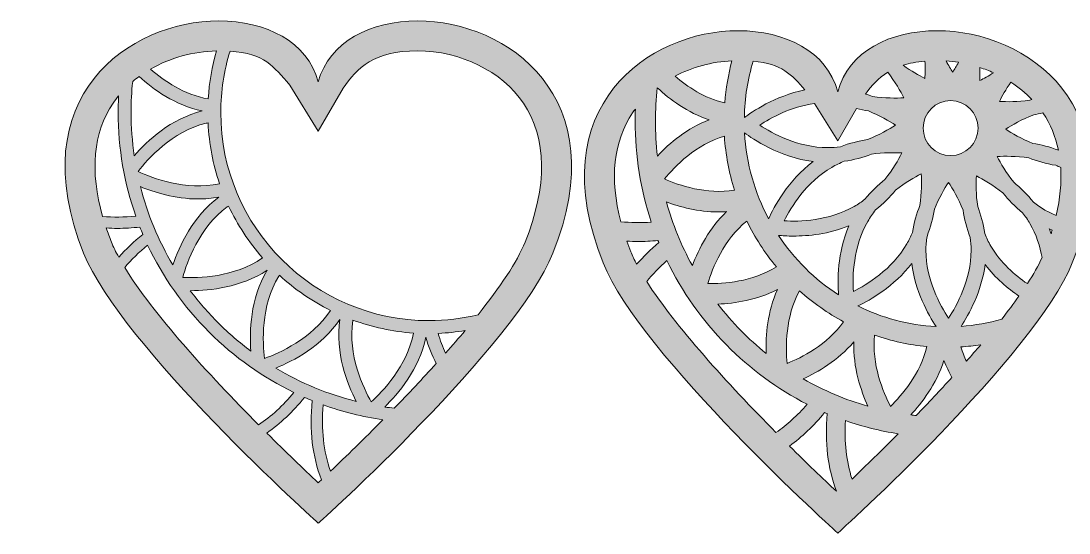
# Model space of a CAD drawing. Header units: millimetres. Extents: x 136 to 300, y -130 to -78.
# Drawn here: x 136.2 to 241.4, y -129.6 to -78.2 of the extents above; entities that cross this region are included whole.
import ezdxf

# ---------------------------------------------------------------- set-up
doc = ezdxf.new("R2010")
doc.units = ezdxf.units.MM
doc.header["$MEASUREMENT"] = 0
doc.layers.add('Layer 1', color=7, linetype='Continuous')

msp = doc.modelspace()

# ---------------------------------------------------------------- hatches: boundary and pattern name
at = {"layer": 'Layer 1'}
h = msp.add_hatch(color=1, dxfattribs=at)
h.dxf.hatch_style = 2
edge = h.paths.add_edge_path()
edge.add_spline(control_points=[(176.02, -78.23), (171.34, -78.23), (167.14, -80.29), (166.06, -84.35), (164.98, -80.29), (160.78, -78.23), (156.1, -78.23), (147.07, -78.23), (136.24, -85.88), (142.53, -101.53), (146.26, -110.82), (166.06, -128.62), (166.06, -128.62), (166.06, -128.62), (185.86, -110.82), (189.59, -101.53), (195.88, -85.88), (185.05, -78.23), (176.02, -78.23)], knot_values=[0, 0, 0, 0, 1, 1, 1, 2, 2, 2, 3, 3, 3, 4, 4, 4, 5, 5, 5, 6, 6, 6, 6], degree=3, periodic=1)
edge = h.paths.add_edge_path()
edge.add_spline(control_points=[(169.86, -116.39), (167.02, -115.68), (164.31, -114.56), (161.8, -113.05), (163.54, -112.35), (166.4, -110.86), (168.23, -108.17), (167.73, -111.52), (168.97, -114.65), (169.86, -116.39)], knot_values=[0, 0, 0, 0, 1, 1, 1, 2, 2, 2, 3, 3, 3, 3], degree=3, periodic=1)
edge = h.paths.add_edge_path()
edge.add_spline(control_points=[(178.1, -109.57), (179.01, -109.53), (179.9, -109.43), (180.78, -109.29), (180.16, -110.03), (179.5, -110.79), (178.83, -111.55), (178.53, -110.93), (178.27, -110.27), (178.1, -109.57)], knot_values=[0, 0, 0, 0, 1, 1, 1, 2, 2, 2, 3, 3, 3, 3], degree=3, periodic=1)
edge = h.paths.add_edge_path()
edge.add_spline(control_points=[(172.72, -116.96), (174.05, -115.66), (176.18, -113.17), (176.85, -109.94), (177.09, -110.9), (177.46, -111.78), (177.9, -112.59), (176.52, -114.11), (175.09, -115.62), (173.68, -117.08), (173.36, -117.04), (173.04, -117), (172.72, -116.96)], knot_values=[0, 0, 0, 0, 1, 1, 1, 2, 2, 2, 3, 3, 3, 4, 4, 4, 4], degree=3, periodic=1)
edge = h.paths.add_edge_path()
edge.add_spline(control_points=[(171.37, -116.44), (170.6, -115.09), (168.98, -111.74), (169.53, -108.28), (169.53, -108.27), (169.53, -108.25), (169.53, -108.24), (171.45, -108.94), (173.49, -109.39), (175.61, -109.54), (174.97, -112.86), (172.49, -115.43), (171.37, -116.44)], knot_values=[0, 0, 0, 0, 1, 1, 1, 2, 2, 2, 3, 3, 3, 4, 4, 4, 4], degree=3, periodic=1)
edge = h.paths.add_edge_path()
edge.add_spline(control_points=[(160.68, -112.08), (160.48, -110.55), (160.26, -106.83), (162.1, -103.84), (162.12, -103.8), (162.14, -103.77), (162.16, -103.74), (163.69, -105.14), (165.41, -106.33), (167.28, -107.26), (165.42, -110.13), (162.11, -111.57), (160.68, -112.08)], knot_values=[0, 0, 0, 0, 1, 1, 1, 2, 2, 2, 3, 3, 3, 4, 4, 4, 4], degree=3, periodic=1)
edge = h.paths.add_edge_path()
edge.add_spline(control_points=[(159.3, -111.36), (158.16, -110.5), (157.07, -109.56), (156.04, -108.53), (155.01, -107.51), (154.08, -106.42), (153.22, -105.29), (153.25, -105.29), (153.27, -105.29), (153.29, -105.29), (155.18, -105.29), (158.29, -104.97), (160.94, -103.24), (159.23, -106.09), (159.15, -109.4), (159.3, -111.36)], knot_values=[0, 0, 0, 0, 1, 1, 1, 2, 2, 2, 3, 3, 3, 4, 4, 4, 5, 5, 5, 5], degree=3, periodic=1)
edge = h.paths.add_edge_path()
edge.add_spline(control_points=[(152.47, -103.96), (152.88, -102.47), (154.09, -98.95), (156.93, -96.89), (156.98, -96.86), (157.02, -96.83), (157.07, -96.8), (157.96, -98.69), (159.1, -100.44), (160.46, -102), (157.64, -103.97), (153.99, -104.04), (152.47, -103.96)], knot_values=[0, 0, 0, 0, 1, 1, 1, 2, 2, 2, 3, 3, 3, 4, 4, 4, 4], degree=3, periodic=1)
edge = h.paths.add_edge_path()
edge.add_spline(control_points=[(145.32, -100.42), (145.12, -99.94), (144.96, -99.47), (144.8, -99), (145.16, -99.02), (145.53, -99.04), (145.91, -99.04), (146.64, -99.04), (147.4, -98.99), (148.17, -98.91), (148.27, -99.15), (148.37, -99.39), (148.47, -99.64), (147.56, -100.36), (146.76, -101.13), (146.05, -101.93), (145.76, -101.4), (145.51, -100.89), (145.32, -100.42)], knot_values=[0, 0, 0, 0, 1, 1, 1, 2, 2, 2, 3, 3, 3, 4, 4, 4, 5, 5, 5, 6, 6, 6, 6], degree=3, periodic=1)
edge = h.paths.add_edge_path()
edge.add_spline(control_points=[(148.22, -94.85), (149.57, -95.41), (151.68, -96.09), (154.02, -96.09), (154.7, -96.09), (155.39, -96.03), (156.09, -95.9), (153.45, -97.85), (152.11, -100.83), (151.49, -102.71), (150.02, -100.26), (148.92, -97.61), (148.22, -94.85)], knot_values=[0, 0, 0, 0, 1, 1, 1, 2, 2, 2, 3, 3, 3, 4, 4, 4, 4], degree=3, periodic=1)
edge = h.paths.add_edge_path()
edge.add_spline(control_points=[(147.99, -93.32), (148.94, -92.1), (151.41, -89.31), (154.82, -88.49), (154.88, -88.48), (154.95, -88.47), (155.01, -88.45), (155.11, -90.58), (155.5, -92.63), (156.16, -94.56), (152.79, -95.32), (149.38, -93.98), (147.99, -93.32)], knot_values=[0, 0, 0, 0, 1, 1, 1, 2, 2, 2, 3, 3, 3, 4, 4, 4, 4], degree=3, periodic=1)
edge = h.paths.add_edge_path()
edge.add_spline(control_points=[(147.45, -84.31), (147.66, -84.13), (147.88, -83.96), (148.1, -83.8), (149.5, -85.09), (151.7, -86.69), (154.43, -87.26), (151.26, -88.05), (148.9, -90.25), (147.6, -91.75), (147.4, -90.32), (147.29, -88.88), (147.29, -87.41), (147.29, -86.37), (147.34, -85.33), (147.45, -84.31)], knot_values=[0, 0, 0, 0, 1, 1, 1, 2, 2, 2, 3, 3, 3, 4, 4, 4, 5, 5, 5, 5], degree=3, periodic=1)
edge = h.paths.add_edge_path()
edge.add_spline(control_points=[(149.24, -83.06), (151.19, -81.94), (153.5, -81.28), (155.86, -81.24), (155.41, -82.78), (155.13, -84.39), (155.02, -86.05), (152.61, -85.64), (150.59, -84.25), (149.24, -83.06)], knot_values=[0, 0, 0, 0, 1, 1, 1, 2, 2, 2, 3, 3, 3, 3], degree=3, periodic=1)
edge = h.paths.add_edge_path()
edge.add_spline(control_points=[(145.48, -86.48), (145.66, -86.22), (145.84, -85.98), (146.04, -85.74), (146.01, -86.29), (145.99, -86.85), (145.99, -87.41), (145.99, -91.01), (146.6, -94.51), (147.76, -97.81), (146.6, -97.92), (145.49, -97.93), (144.43, -97.84), (143.14, -93.32), (143.49, -89.43), (145.48, -86.48)], knot_values=[0, 0, 0, 0, 1, 1, 1, 2, 2, 2, 3, 3, 3, 4, 4, 4, 5, 5, 5, 5], degree=3, periodic=1)
edge = h.paths.add_edge_path()
edge.add_spline(control_points=[(146.65, -102.97), (147.31, -102.18), (148.08, -101.43), (148.95, -100.71), (150.47, -103.92), (152.54, -106.87), (155.12, -109.45), (157.64, -111.97), (160.51, -114), (163.62, -115.5), (162.52, -116.82), (161.34, -117.9), (160.08, -118.75), (155.06, -113.69), (149.45, -107.56), (146.65, -102.97)], knot_values=[0, 0, 0, 0, 1, 1, 1, 2, 2, 2, 3, 3, 3, 4, 4, 4, 5, 5, 5, 5], degree=3, periodic=1)
edge = h.paths.add_edge_path()
edge.add_spline(control_points=[(160.9, -119.57), (162.25, -118.63), (163.51, -117.44), (164.68, -115.99), (164.94, -116.1), (165.2, -116.21), (165.46, -116.32), (165.15, -119.26), (165.47, -121.9), (166.38, -124.25), (166.28, -124.35), (166.16, -124.45), (166.06, -124.55), (164.58, -123.17), (162.79, -121.46), (160.9, -119.57)], knot_values=[0, 0, 0, 0, 1, 1, 1, 2, 2, 2, 3, 3, 3, 4, 4, 4, 5, 5, 5, 5], degree=3, periodic=1)
edge = h.paths.add_edge_path()
edge.add_spline(control_points=[(167.28, -123.4), (166.59, -121.41), (166.34, -119.19), (166.56, -116.74), (168.49, -117.44), (170.5, -117.93), (172.55, -118.23), (170.67, -120.14), (168.86, -121.91), (167.28, -123.4)], knot_values=[0, 0, 0, 0, 1, 1, 1, 2, 2, 2, 3, 3, 3, 3], degree=3, periodic=1)
edge = h.paths.add_edge_path()
edge.add_spline(control_points=[(186.8, -100.42), (186, -102.41), (184.27, -104.96), (182.08, -107.7), (180.5, -108.08), (178.86, -108.29), (177.16, -108.29), (165.65, -108.29), (156.28, -98.93), (156.28, -87.41), (156.28, -85.27), (156.61, -83.21), (157.21, -81.27), (160.7, -81.48), (161.55, -82.79), (163.2, -84.66), (163.2, -84.66), (166.06, -89.29), (166.06, -89.29), (166.06, -89.29), (168.56, -84.97), (168.56, -84.97), (169.98, -82.95), (171.58, -81.23), (176.02, -81.23), (180.32, -81.23), (184.48, -83.29), (186.64, -86.48), (189, -89.98), (189.06, -94.8), (186.8, -100.42)], knot_values=[0, 0, 0, 0, 1, 1, 1, 2, 2, 2, 3, 3, 3, 4, 4, 4, 5, 5, 5, 6, 6, 6, 7, 7, 7, 8, 8, 8, 9, 9, 9, 10, 10, 10, 10], degree=3, periodic=1)
h = msp.add_hatch(color=4, dxfattribs=at)
h.dxf.hatch_style = 2
edge = h.paths.add_edge_path()
edge.add_spline(control_points=[(228.12, -79.21), (223.43, -79.21), (219.24, -81.26), (218.16, -85.33), (217.08, -81.27), (212.88, -79.21), (208.19, -79.21), (199.17, -79.21), (188.34, -86.85), (194.63, -102.51), (198.36, -111.8), (218.16, -129.6), (218.16, -129.6), (218.16, -129.6), (237.95, -111.8), (241.68, -102.51), (247.97, -86.85), (237.15, -79.21), (228.12, -79.21)], knot_values=[0, 0, 0, 0, 1, 1, 1, 2, 2, 2, 3, 3, 3, 4, 4, 4, 5, 5, 5, 6, 6, 6, 6], degree=3, periodic=1)
edge = h.paths.add_edge_path()
edge.add_spline(control_points=[(240.06, -97.75), (239.68, -97.59), (239.3, -97.41), (238.93, -97.2), (238.93, -97.2), (238.93, -97.2), (238.93, -97.2), (238.52, -96.96), (238.14, -96.69), (237.78, -96.41), (237.16, -95.64), (236.48, -94.97), (235.8, -94.41), (235.03, -93.44), (234.49, -92.49), (234.16, -91.83), (234.92, -91.79), (236.05, -91.78), (237.32, -91.97), (238.14, -92.29), (239.05, -92.56), (240.03, -92.71), (240.19, -92.78), (240.36, -92.85), (240.52, -92.93), (240.61, -94.43), (240.46, -96.04), (240.06, -97.75)], knot_values=[0, 0, 0, 0, 1, 1, 1, 2, 2, 2, 3, 3, 3, 4, 4, 4, 5, 5, 5, 6, 6, 6, 7, 7, 7, 8, 8, 8, 9, 9, 9, 9], degree=3, periodic=1)
edge = h.paths.add_edge_path()
edge.add_spline(control_points=[(225.48, -117.75), (226.58, -116.57), (228.03, -114.67), (228.81, -112.3), (229.04, -112.9), (229.31, -113.46), (229.61, -113.99), (228.43, -115.28), (227.22, -116.56), (226.02, -117.81), (225.84, -117.79), (225.66, -117.77), (225.48, -117.75)], knot_values=[0, 0, 0, 0, 1, 1, 1, 2, 2, 2, 3, 3, 3, 4, 4, 4, 4], degree=3, periodic=1)
edge = h.paths.add_edge_path()
edge.add_spline(control_points=[(218.03, -125.41), (216.66, -124.13), (215.04, -122.58), (213.32, -120.87), (214.57, -119.97), (215.75, -118.85), (216.84, -117.51), (216.93, -117.54), (217.02, -117.58), (217.1, -117.62), (216.84, -120.49), (217.16, -123.09), (218.03, -125.41)], knot_values=[0, 0, 0, 0, 1, 1, 1, 2, 2, 2, 3, 3, 3, 4, 4, 4, 4], degree=3, periodic=1)
edge = h.paths.add_edge_path()
edge.add_spline(control_points=[(214.7, -114.13), (216.14, -113.47), (218.17, -112.29), (219.76, -110.43), (219.69, -112.99), (220.48, -115.34), (221.17, -116.87), (218.91, -116.23), (216.74, -115.31), (214.7, -114.13)], knot_values=[0, 0, 0, 0, 1, 1, 1, 2, 2, 2, 3, 3, 3, 3], degree=3, periodic=1)
edge = h.paths.add_edge_path()
edge.add_spline(control_points=[(210.98, -111.58), (210.09, -110.86), (209.23, -110.09), (208.43, -109.28), (207.62, -108.45), (206.84, -107.56), (206.12, -106.63), (207.85, -106.57), (210.04, -106.23), (212.1, -105.18), (211.12, -107.4), (210.92, -109.73), (210.98, -111.58)], knot_values=[0, 0, 0, 0, 1, 1, 1, 2, 2, 2, 3, 3, 3, 4, 4, 4, 4], degree=3, periodic=1)
edge = h.paths.add_edge_path()
edge.add_spline(control_points=[(197.99, -102.64), (197.77, -102.2), (197.57, -101.79), (197.41, -101.39), (197.27, -101.03), (197.13, -100.67), (197.01, -100.32), (197.38, -100.34), (197.75, -100.36), (198.13, -100.36), (198.76, -100.36), (199.44, -100.32), (200.13, -100.25), (200.16, -100.33), (200.19, -100.4), (200.22, -100.47), (199.39, -101.16), (198.65, -101.89), (197.99, -102.64)], knot_values=[0, 0, 0, 0, 1, 1, 1, 2, 2, 2, 3, 3, 3, 4, 4, 4, 5, 5, 5, 6, 6, 6, 6], degree=3, periodic=1)
edge = h.paths.add_edge_path()
edge.add_spline(control_points=[(200.07, -91.78), (199.94, -90.62), (199.87, -89.44), (199.87, -88.28), (199.87, -87.16), (199.94, -86.04), (200.06, -84.93), (201.32, -86.11), (203.09, -87.42), (205.25, -88.15), (203.06, -88.99), (201.31, -90.46), (200.07, -91.78)], knot_values=[0, 0, 0, 0, 1, 1, 1, 2, 2, 2, 3, 3, 3, 4, 4, 4, 4], degree=3, periodic=1)
edge = h.paths.add_edge_path()
edge.add_spline(control_points=[(214.87, -85.15), (211.84, -85.76), (209.5, -87.38), (208.79, -87.92), (208.82, -85.96), (209.13, -84.06), (209.67, -82.27), (212.56, -82.53), (213.53, -83.6), (214.87, -85.15)], knot_values=[0, 0, 0, 0, 1, 1, 1, 2, 2, 2, 3, 3, 3, 3], degree=3, periodic=1)
edge = h.paths.add_edge_path()
edge.add_spline(control_points=[(207.55, -82.23), (207.18, -83.61), (206.93, -85.02), (206.82, -86.45), (204.78, -86), (203.05, -84.81), (201.84, -83.76), (203.57, -82.87), (205.53, -82.32), (207.55, -82.23)], knot_values=[0, 0, 0, 0, 1, 1, 1, 2, 2, 2, 3, 3, 3, 3], degree=3, periodic=1)
edge = h.paths.add_edge_path()
edge.add_spline(control_points=[(206.79, -89.8), (206.91, -91.63), (207.25, -93.44), (207.8, -95.19), (205, -95.68), (202.21, -94.71), (200.78, -94.08), (201.81, -92.83), (203.95, -90.59), (206.79, -89.8)], knot_values=[0, 0, 0, 0, 1, 1, 1, 2, 2, 2, 3, 3, 3, 3], degree=3, periodic=1)
edge = h.paths.add_edge_path()
edge.add_spline(control_points=[(206.17, -97.39), (206.45, -97.39), (206.73, -97.38), (207.01, -97.35), (205.29, -99), (204.22, -101.06), (203.58, -102.77), (202.46, -100.76), (201.59, -98.61), (200.97, -96.38), (202.32, -96.89), (204.16, -97.39), (206.17, -97.39)], knot_values=[0, 0, 0, 0, 1, 1, 1, 2, 2, 2, 3, 3, 3, 4, 4, 4, 4], degree=3, periodic=1)
edge = h.paths.add_edge_path()
edge.add_spline(control_points=[(209.04, -98.3), (209.84, -99.94), (210.83, -101.48), (212, -102.88), (209.6, -104.42), (206.67, -104.6), (205.12, -104.58), (205.59, -103.03), (206.72, -100.14), (209.04, -98.3)], knot_values=[0, 0, 0, 0, 1, 1, 1, 2, 2, 2, 3, 3, 3, 3], degree=3, periodic=1)
edge = h.paths.add_edge_path()
edge.add_spline(control_points=[(211.22, -98.08), (209.84, -95.48), (208.99, -92.56), (208.81, -89.45), (209.62, -90.06), (212.3, -91.91), (215.7, -92.34), (213.16, -94.24), (211.75, -96.91), (211.22, -98.08)], knot_values=[0, 0, 0, 0, 1, 1, 1, 2, 2, 2, 3, 3, 3, 3], degree=3, periodic=1)
edge = h.paths.add_edge_path()
edge.add_spline(control_points=[(232.4, -82.9), (232.87, -83.05), (233.33, -83.23), (233.78, -83.43), (233.27, -83.76), (232.8, -84.01), (232.42, -84.2), (232.4, -83.84), (232.39, -83.4), (232.4, -82.9)], knot_values=[0, 0, 0, 0, 1, 1, 1, 2, 2, 2, 3, 3, 3, 3], degree=3, periodic=1)
edge = h.paths.add_edge_path()
edge.add_spline(control_points=[(229.48, -91.74), (227.95, -91.74), (226.72, -90.5), (226.72, -88.98), (226.72, -87.46), (227.95, -86.22), (229.48, -86.22), (231, -86.22), (232.23, -87.46), (232.23, -88.98), (232.23, -90.5), (231, -91.74), (229.48, -91.74)], knot_values=[0, 0, 0, 0, 1, 1, 1, 2, 2, 2, 3, 3, 3, 4, 4, 4, 4], degree=3, periodic=1)
edge = h.paths.add_edge_path()
edge.add_spline(control_points=[(231.53, -101.23), (231.53, -104.18), (230.1, -106.78), (229.27, -108.04), (228.44, -106.78), (227, -104.18), (227, -101.23), (227, -100.75), (227.04, -100.29), (227.11, -99.84), (227.47, -98.92), (227.71, -97.99), (227.85, -97.12), (228.31, -95.98), (228.86, -95.03), (229.27, -94.42), (229.69, -95.05), (230.26, -96.03), (230.72, -97.22), (230.86, -98.09), (231.08, -99.01), (231.44, -99.94), (231.5, -100.36), (231.53, -100.79), (231.53, -101.23)], knot_values=[0, 0, 0, 0, 1, 1, 1, 2, 2, 2, 3, 3, 3, 4, 4, 4, 5, 5, 5, 6, 6, 6, 7, 7, 7, 8, 8, 8, 8], degree=3, periodic=1)
edge = h.paths.add_edge_path()
edge.add_spline(control_points=[(229.68, -83.36), (229.49, -83.06), (229.26, -82.68), (229.02, -82.24), (229.44, -82.27), (229.86, -82.32), (230.27, -82.38), (230.06, -82.76), (229.86, -83.09), (229.68, -83.36)], knot_values=[0, 0, 0, 0, 1, 1, 1, 2, 2, 2, 3, 3, 3, 3], degree=3, periodic=1)
edge = h.paths.add_edge_path()
edge.add_spline(control_points=[(226.89, -83.99), (226.32, -83.71), (225.54, -83.27), (224.72, -82.67), (225.34, -82.47), (226.06, -82.33), (226.9, -82.26), (226.93, -82.94), (226.92, -83.53), (226.89, -83.99)], knot_values=[0, 0, 0, 0, 1, 1, 1, 2, 2, 2, 3, 3, 3, 3], degree=3, periodic=1)
edge = h.paths.add_edge_path()
edge.add_spline(control_points=[(226.39, -96.73), (226.07, -97.55), (225.81, -98.46), (225.65, -99.44), (225.49, -99.83), (225.3, -100.22), (225.09, -100.6), (223.61, -103.15), (221.07, -104.69), (219.72, -105.37), (219.63, -103.86), (219.69, -100.89), (221.17, -98.34), (221.4, -97.93), (221.67, -97.55), (221.95, -97.19), (222.73, -96.57), (223.39, -95.89), (223.95, -95.21), (224.92, -94.44), (225.87, -93.9), (226.53, -93.57), (226.58, -94.33), (226.58, -95.46), (226.39, -96.73)], knot_values=[0, 0, 0, 0, 1, 1, 1, 2, 2, 2, 3, 3, 3, 4, 4, 4, 5, 5, 5, 6, 6, 6, 7, 7, 7, 8, 8, 8, 8], degree=3, periodic=1)
edge = h.paths.add_edge_path()
edge.add_spline(control_points=[(222.89, -94.12), (222.2, -94.68), (221.51, -95.34), (220.88, -96.11), (220.55, -96.37), (220.2, -96.62), (219.82, -96.83), (217.26, -98.31), (214.29, -98.37), (212.79, -98.28), (213.46, -96.93), (215, -94.39), (217.55, -92.92), (217.96, -92.68), (218.38, -92.48), (218.81, -92.31), (219.79, -92.17), (220.71, -91.91), (221.53, -91.6), (222.75, -91.42), (223.85, -91.43), (224.58, -91.47), (224.25, -92.15), (223.69, -93.13), (222.89, -94.12)], knot_values=[0, 0, 0, 0, 1, 1, 1, 2, 2, 2, 3, 3, 3, 4, 4, 4, 5, 5, 5, 6, 6, 6, 7, 7, 7, 8, 8, 8, 8], degree=3, periodic=1)
edge = h.paths.add_edge_path()
edge.add_spline(control_points=[(213.71, -99.81), (215.2, -99.81), (217.25, -99.61), (219.28, -98.77), (218.1, -101.5), (218.13, -104.32), (218.24, -105.71), (215.84, -104.17), (213.79, -102.13), (212.21, -99.74), (212.58, -99.78), (213.1, -99.81), (213.71, -99.81)], knot_values=[0, 0, 0, 0, 1, 1, 1, 2, 2, 2, 3, 3, 3, 4, 4, 4, 4], degree=3, periodic=1)
edge = h.paths.add_edge_path()
edge.add_spline(control_points=[(214.32, -105.3), (215.67, -106.51), (217.16, -107.55), (218.75, -108.4), (217.12, -110.72), (214.51, -112.01), (213.08, -112.59), (212.93, -110.98), (212.89, -107.89), (214.32, -105.3)], knot_values=[0, 0, 0, 0, 1, 1, 1, 2, 2, 2, 3, 3, 3, 3], degree=3, periodic=1)
edge = h.paths.add_edge_path()
edge.add_spline(control_points=[(220.17, -106.82), (221.42, -106.22), (223.82, -104.86), (225.58, -102.55), (225.92, -105.35), (227.22, -107.68), (228.03, -108.89), (225.22, -108.75), (222.57, -108.01), (220.17, -106.82)], knot_values=[0, 0, 0, 0, 1, 1, 1, 2, 2, 2, 3, 3, 3, 3], degree=3, periodic=1)
edge = h.paths.add_edge_path()
edge.add_spline(control_points=[(221.85, -109.75), (223.54, -110.35), (225.3, -110.73), (227.1, -110.89), (226.44, -113.63), (224.55, -115.81), (223.45, -116.89), (222.72, -115.47), (221.53, -112.67), (221.85, -109.75)], knot_values=[0, 0, 0, 0, 1, 1, 1, 2, 2, 2, 3, 3, 3, 3], degree=3, periodic=1)
edge = h.paths.add_edge_path()
edge.add_spline(control_points=[(230.5, -110.93), (231.17, -110.89), (231.84, -110.81), (232.5, -110.71), (232.03, -111.26), (231.55, -111.81), (231.06, -112.37), (230.84, -111.91), (230.65, -111.44), (230.5, -110.93)], knot_values=[0, 0, 0, 0, 1, 1, 1, 2, 2, 2, 3, 3, 3, 3], degree=3, periodic=1)
edge = h.paths.add_edge_path()
edge.add_spline(control_points=[(230.52, -108.87), (231.32, -107.66), (232.58, -105.39), (232.94, -102.66), (233.96, -104.04), (235.21, -105.07), (236.33, -105.83), (235.8, -106.57), (235.22, -107.35), (234.6, -108.14), (233.29, -108.52), (231.93, -108.77), (230.52, -108.87)], knot_values=[0, 0, 0, 0, 1, 1, 1, 2, 2, 2, 3, 3, 3, 4, 4, 4, 4], degree=3, periodic=1)
edge = h.paths.add_edge_path()
edge.add_spline(control_points=[(233.51, -100.81), (233.27, -100.4), (233.07, -99.98), (232.9, -99.55), (232.76, -98.57), (232.5, -97.66), (232.19, -96.83), (232.01, -95.61), (232.02, -94.52), (232.06, -93.78), (232.74, -94.12), (233.73, -94.68), (234.72, -95.48), (235.28, -96.16), (235.93, -96.85), (236.7, -97.48), (236.96, -97.81), (237.21, -98.17), (237.43, -98.55), (238.07, -99.66), (238.44, -100.85), (238.65, -101.97), (238.28, -102.77), (237.78, -103.65), (237.17, -104.58), (235.92, -103.74), (234.48, -102.5), (233.51, -100.81)], knot_values=[0, 0, 0, 0, 1, 1, 1, 2, 2, 2, 3, 3, 3, 4, 4, 4, 5, 5, 5, 6, 6, 6, 7, 7, 7, 8, 8, 8, 9, 9, 9, 9], degree=3, periodic=1)
edge = h.paths.add_edge_path()
edge.add_spline(control_points=[(239.36, -99.08), (239.46, -99.13), (239.57, -99.16), (239.67, -99.21), (239.63, -99.33), (239.59, -99.46), (239.55, -99.58), (239.49, -99.41), (239.43, -99.25), (239.36, -99.08)], knot_values=[0, 0, 0, 0, 1, 1, 1, 2, 2, 2, 3, 3, 3, 3], degree=3, periodic=1)
edge = h.paths.add_edge_path()
edge.add_spline(control_points=[(237.71, -90.51), (236.57, -90.05), (235.62, -89.5), (235.01, -89.09), (235.64, -88.68), (236.62, -88.1), (237.81, -87.64), (238.11, -87.59), (238.42, -87.53), (238.74, -87.46), (239.49, -88.58), (240.01, -89.83), (240.29, -91.2), (239.42, -90.87), (238.54, -90.65), (237.71, -90.51)], knot_values=[0, 0, 0, 0, 1, 1, 1, 2, 2, 2, 3, 3, 3, 4, 4, 4, 5, 5, 5, 5], degree=3, periodic=1)
edge = h.paths.add_edge_path()
edge.add_spline(control_points=[(237.63, -86.1), (237.56, -86.13), (237.49, -86.15), (237.42, -86.17), (236.2, -86.35), (235.11, -86.35), (234.37, -86.3), (234.63, -85.79), (235.01, -85.1), (235.52, -84.37), (236.3, -84.87), (237.01, -85.46), (237.63, -86.1)], knot_values=[0, 0, 0, 0, 1, 1, 1, 2, 2, 2, 3, 3, 3, 4, 4, 4, 4], degree=3, periodic=1)
edge = h.paths.add_edge_path()
edge.add_spline(control_points=[(223.17, -83.38), (223.93, -84.34), (224.46, -85.28), (224.79, -85.94), (224.03, -85.98), (222.9, -85.99), (221.63, -85.8), (221.41, -85.71), (221.18, -85.63), (220.94, -85.56), (221.55, -84.72), (222.23, -83.96), (223.17, -83.38)], knot_values=[0, 0, 0, 0, 1, 1, 1, 2, 2, 2, 3, 3, 3, 4, 4, 4, 4], degree=3, periodic=1)
edge = h.paths.add_edge_path()
edge.add_spline(control_points=[(220.05, -87), (220.45, -87.11), (220.85, -87.19), (221.23, -87.26), (222.38, -87.72), (223.33, -88.27), (223.95, -88.68), (223.31, -89.1), (222.33, -89.67), (221.14, -90.13), (220.27, -90.27), (219.35, -90.49), (218.42, -90.85), (218, -90.91), (217.58, -90.94), (217.14, -90.94), (214.19, -90.94), (211.59, -89.51), (210.33, -88.68), (211.4, -87.97), (213.44, -86.83), (215.83, -86.51), (215.83, -86.51), (218.16, -90.26), (218.16, -90.26), (218.16, -90.26), (220.05, -87), (220.05, -87)], knot_values=[0, 0, 0, 0, 1, 1, 1, 2, 2, 2, 3, 3, 3, 4, 4, 4, 5, 5, 5, 6, 6, 6, 7, 7, 7, 8, 8, 8, 9, 9, 9, 9], degree=3, periodic=1)
edge = h.paths.add_edge_path()
edge.add_spline(control_points=[(197.58, -87.45), (197.67, -87.32), (197.77, -87.19), (197.86, -87.07), (197.85, -87.47), (197.84, -87.87), (197.84, -88.28), (197.84, -91.75), (198.38, -95.16), (199.46, -98.41), (198.39, -98.49), (197.37, -98.47), (196.4, -98.37), (195.26, -94.04), (195.65, -90.31), (197.58, -87.45)], knot_values=[0, 0, 0, 0, 1, 1, 1, 2, 2, 2, 3, 3, 3, 4, 4, 4, 5, 5, 5, 5], degree=3, periodic=1)
edge = h.paths.add_edge_path()
edge.add_spline(control_points=[(199, -104.37), (199.59, -103.64), (200.26, -102.94), (201.02, -102.27), (202.53, -105.39), (204.53, -108.23), (206.99, -110.73), (209.38, -113.15), (212.1, -115.15), (215.08, -116.68), (214.11, -117.81), (213.06, -118.76), (211.96, -119.51), (207.15, -114.65), (201.85, -108.84), (199, -104.37)], knot_values=[0, 0, 0, 0, 1, 1, 1, 2, 2, 2, 3, 3, 3, 4, 4, 4, 5, 5, 5, 5], degree=3, periodic=1)
edge = h.paths.add_edge_path()
edge.add_spline(control_points=[(219.59, -124.18), (219.01, -122.41), (218.79, -120.45), (218.93, -118.32), (220.65, -118.92), (222.42, -119.36), (224.22, -119.64), (222.58, -121.3), (220.99, -122.84), (219.59, -124.18)], knot_values=[0, 0, 0, 0, 1, 1, 1, 2, 2, 2, 3, 3, 3, 3], degree=3, periodic=1)

# ---------------------------------------------------------------- linework, layer by layer
at = {"layer": 'Layer 1', "lineweight": 0}
for points, knots in [([(176.02, -78.23), (171.34, -78.23), (167.14, -80.29), (166.06, -84.35), (164.98, -80.29), (160.78, -78.23), (156.1, -78.23), (147.07, -78.23), (136.24, -85.88), (142.53, -101.53), (146.26, -110.82), (166.06, -128.62), (166.06, -128.62), (166.06, -128.62), (185.86, -110.82), (189.59, -101.53), (195.88, -85.88), (185.05, -78.23), (176.02, -78.23)], [0, 0, 0, 0, 1, 1, 1, 2, 2, 2, 3, 3, 3, 4, 4, 4, 5, 5, 5, 6, 6, 6, 6]), ([(228.12, -79.21), (223.43, -79.21), (219.24, -81.26), (218.16, -85.33), (217.08, -81.27), (212.88, -79.21), (208.19, -79.21), (199.17, -79.21), (188.34, -86.85), (194.63, -102.51), (198.36, -111.8), (218.16, -129.6), (218.16, -129.6), (218.16, -129.6), (237.95, -111.8), (241.68, -102.51), (247.97, -86.85), (237.15, -79.21), (228.12, -79.21)], [0, 0, 0, 0, 1, 1, 1, 2, 2, 2, 3, 3, 3, 4, 4, 4, 5, 5, 5, 6, 6, 6, 6]), ([(149.24, -83.06), (151.19, -81.94), (153.5, -81.28), (155.86, -81.24), (155.41, -82.78), (155.13, -84.39), (155.02, -86.05), (152.61, -85.64), (150.59, -84.25), (149.24, -83.06)], [0, 0, 0, 0, 1, 1, 1, 2, 2, 2, 3, 3, 3, 3]), ([(186.8, -100.42), (186, -102.41), (184.27, -104.96), (182.08, -107.7), (180.5, -108.08), (178.86, -108.29), (177.16, -108.29), (165.65, -108.29), (156.28, -98.93), (156.28, -87.41), (156.28, -85.27), (156.61, -83.21), (157.21, -81.27), (160.7, -81.48), (161.55, -82.79), (163.2, -84.66), (163.2, -84.66), (166.06, -89.29), (166.06, -89.29), (166.06, -89.29), (168.56, -84.97), (168.56, -84.97), (169.98, -82.95), (171.58, -81.23), (176.02, -81.23), (180.32, -81.23), (184.48, -83.29), (186.64, -86.48), (189, -89.98), (189.06, -94.8), (186.8, -100.42)], [0, 0, 0, 0, 1, 1, 1, 2, 2, 2, 3, 3, 3, 4, 4, 4, 5, 5, 5, 6, 6, 6, 7, 7, 7, 8, 8, 8, 9, 9, 9, 10, 10, 10, 10]), ([(207.55, -82.23), (207.18, -83.61), (206.93, -85.02), (206.82, -86.45), (204.78, -86), (203.05, -84.81), (201.84, -83.76), (203.57, -82.87), (205.53, -82.32), (207.55, -82.23)], [0, 0, 0, 0, 1, 1, 1, 2, 2, 2, 3, 3, 3, 3]), ([(214.87, -85.15), (211.84, -85.76), (209.5, -87.38), (208.79, -87.92), (208.82, -85.96), (209.13, -84.06), (209.67, -82.27), (212.56, -82.53), (213.53, -83.6), (214.87, -85.15)], [0, 0, 0, 0, 1, 1, 1, 2, 2, 2, 3, 3, 3, 3]), ([(226.89, -83.99), (226.32, -83.71), (225.54, -83.27), (224.72, -82.67), (225.34, -82.47), (226.06, -82.33), (226.9, -82.26), (226.93, -82.94), (226.92, -83.53), (226.89, -83.99)], [0, 0, 0, 0, 1, 1, 1, 2, 2, 2, 3, 3, 3, 3]), ([(229.68, -83.36), (229.49, -83.06), (229.26, -82.68), (229.02, -82.24), (229.44, -82.27), (229.86, -82.32), (230.27, -82.38), (230.06, -82.76), (229.86, -83.09), (229.68, -83.36)], [0, 0, 0, 0, 1, 1, 1, 2, 2, 2, 3, 3, 3, 3]), ([(232.4, -82.9), (232.87, -83.05), (233.33, -83.23), (233.78, -83.43), (233.27, -83.76), (232.8, -84.01), (232.42, -84.2), (232.4, -83.84), (232.39, -83.4), (232.4, -82.9)], [0, 0, 0, 0, 1, 1, 1, 2, 2, 2, 3, 3, 3, 3]), ([(147.45, -84.31), (147.66, -84.13), (147.88, -83.96), (148.1, -83.8), (149.5, -85.09), (151.7, -86.69), (154.43, -87.26), (151.26, -88.05), (148.9, -90.25), (147.6, -91.75), (147.4, -90.32), (147.29, -88.88), (147.29, -87.41), (147.29, -86.37), (147.34, -85.33), (147.45, -84.31)], [0, 0, 0, 0, 1, 1, 1, 2, 2, 2, 3, 3, 3, 4, 4, 4, 5, 5, 5, 5]), ([(223.17, -83.38), (223.93, -84.34), (224.46, -85.28), (224.79, -85.94), (224.03, -85.98), (222.9, -85.99), (221.63, -85.8), (221.41, -85.71), (221.18, -85.63), (220.94, -85.56), (221.55, -84.72), (222.23, -83.96), (223.17, -83.38)], [0, 0, 0, 0, 1, 1, 1, 2, 2, 2, 3, 3, 3, 4, 4, 4, 4]), ([(200.07, -91.78), (199.94, -90.62), (199.87, -89.44), (199.87, -88.28), (199.87, -87.16), (199.94, -86.04), (200.06, -84.93), (201.32, -86.11), (203.09, -87.42), (205.25, -88.15), (203.06, -88.99), (201.31, -90.46), (200.07, -91.78)], [0, 0, 0, 0, 1, 1, 1, 2, 2, 2, 3, 3, 3, 4, 4, 4, 4]), ([(237.63, -86.1), (237.56, -86.13), (237.49, -86.15), (237.42, -86.17), (236.2, -86.35), (235.11, -86.35), (234.37, -86.3), (234.63, -85.79), (235.01, -85.1), (235.52, -84.37), (236.3, -84.87), (237.01, -85.46), (237.63, -86.1)], [0, 0, 0, 0, 1, 1, 1, 2, 2, 2, 3, 3, 3, 4, 4, 4, 4]), ([(145.48, -86.48), (145.66, -86.22), (145.84, -85.98), (146.04, -85.74), (146.01, -86.29), (145.99, -86.85), (145.99, -87.41), (145.99, -91.01), (146.6, -94.51), (147.76, -97.81), (146.6, -97.92), (145.49, -97.93), (144.43, -97.84), (143.14, -93.32), (143.49, -89.43), (145.48, -86.48)], [0, 0, 0, 0, 1, 1, 1, 2, 2, 2, 3, 3, 3, 4, 4, 4, 5, 5, 5, 5]), ([(197.58, -87.45), (197.67, -87.32), (197.77, -87.19), (197.86, -87.07), (197.85, -87.47), (197.84, -87.87), (197.84, -88.28), (197.84, -91.75), (198.38, -95.16), (199.46, -98.41), (198.39, -98.49), (197.37, -98.47), (196.4, -98.37), (195.26, -94.04), (195.65, -90.31), (197.58, -87.45)], [0, 0, 0, 0, 1, 1, 1, 2, 2, 2, 3, 3, 3, 4, 4, 4, 5, 5, 5, 5]), ([(220.05, -87), (220.45, -87.11), (220.85, -87.19), (221.23, -87.26), (222.38, -87.72), (223.33, -88.27), (223.95, -88.68), (223.31, -89.1), (222.33, -89.67), (221.14, -90.13), (220.27, -90.27), (219.35, -90.49), (218.42, -90.85), (218, -90.91), (217.58, -90.94), (217.14, -90.94), (214.19, -90.94), (211.59, -89.51), (210.33, -88.68), (211.4, -87.97), (213.44, -86.83), (215.83, -86.51), (215.83, -86.51), (218.16, -90.26), (218.16, -90.26), (218.16, -90.26), (220.05, -87), (220.05, -87)], [0, 0, 0, 0, 1, 1, 1, 2, 2, 2, 3, 3, 3, 4, 4, 4, 5, 5, 5, 6, 6, 6, 7, 7, 7, 8, 8, 8, 9, 9, 9, 9]), ([(229.48, -91.74), (227.95, -91.74), (226.72, -90.5), (226.72, -88.98), (226.72, -87.46), (227.95, -86.22), (229.48, -86.22), (231, -86.22), (232.23, -87.46), (232.23, -88.98), (232.23, -90.5), (231, -91.74), (229.48, -91.74)], [0, 0, 0, 0, 1, 1, 1, 2, 2, 2, 3, 3, 3, 4, 4, 4, 4]), ([(237.71, -90.51), (236.57, -90.05), (235.62, -89.5), (235.01, -89.09), (235.64, -88.68), (236.62, -88.1), (237.81, -87.64), (238.11, -87.59), (238.42, -87.53), (238.74, -87.46), (239.49, -88.58), (240.01, -89.83), (240.29, -91.2), (239.42, -90.87), (238.54, -90.65), (237.71, -90.51)], [0, 0, 0, 0, 1, 1, 1, 2, 2, 2, 3, 3, 3, 4, 4, 4, 5, 5, 5, 5]), ([(147.99, -93.32), (148.94, -92.1), (151.41, -89.31), (154.82, -88.49), (154.88, -88.48), (154.95, -88.47), (155.01, -88.45), (155.11, -90.58), (155.5, -92.63), (156.16, -94.56), (152.79, -95.32), (149.38, -93.98), (147.99, -93.32)], [0, 0, 0, 0, 1, 1, 1, 2, 2, 2, 3, 3, 3, 4, 4, 4, 4]), ([(206.79, -89.8), (206.91, -91.63), (207.25, -93.44), (207.8, -95.19), (205, -95.68), (202.21, -94.71), (200.78, -94.08), (201.81, -92.83), (203.95, -90.59), (206.79, -89.8)], [0, 0, 0, 0, 1, 1, 1, 2, 2, 2, 3, 3, 3, 3]), ([(211.22, -98.08), (209.84, -95.48), (208.99, -92.56), (208.81, -89.45), (209.62, -90.06), (212.3, -91.91), (215.7, -92.34), (213.16, -94.24), (211.75, -96.91), (211.22, -98.08)], [0, 0, 0, 0, 1, 1, 1, 2, 2, 2, 3, 3, 3, 3]), ([(222.89, -94.12), (222.2, -94.68), (221.51, -95.34), (220.88, -96.11), (220.55, -96.37), (220.2, -96.62), (219.82, -96.83), (217.26, -98.31), (214.29, -98.37), (212.79, -98.28), (213.46, -96.93), (215, -94.39), (217.55, -92.92), (217.96, -92.68), (218.38, -92.48), (218.81, -92.31), (219.79, -92.17), (220.71, -91.91), (221.53, -91.6), (222.75, -91.42), (223.85, -91.43), (224.58, -91.47), (224.25, -92.15), (223.69, -93.13), (222.89, -94.12)], [0, 0, 0, 0, 1, 1, 1, 2, 2, 2, 3, 3, 3, 4, 4, 4, 5, 5, 5, 6, 6, 6, 7, 7, 7, 8, 8, 8, 8]), ([(240.06, -97.75), (239.68, -97.59), (239.3, -97.41), (238.93, -97.2), (238.93, -97.2), (238.93, -97.2), (238.93, -97.2), (238.52, -96.96), (238.14, -96.69), (237.78, -96.41), (237.16, -95.64), (236.48, -94.97), (235.8, -94.41), (235.03, -93.44), (234.49, -92.49), (234.16, -91.83), (234.92, -91.79), (236.05, -91.78), (237.32, -91.97), (238.14, -92.29), (239.05, -92.56), (240.03, -92.71), (240.19, -92.78), (240.36, -92.85), (240.52, -92.93), (240.61, -94.43), (240.46, -96.04), (240.06, -97.75)], [0, 0, 0, 0, 1, 1, 1, 2, 2, 2, 3, 3, 3, 4, 4, 4, 5, 5, 5, 6, 6, 6, 7, 7, 7, 8, 8, 8, 9, 9, 9, 9]), ([(226.39, -96.73), (226.07, -97.55), (225.81, -98.46), (225.65, -99.44), (225.49, -99.83), (225.3, -100.22), (225.09, -100.6), (223.61, -103.15), (221.07, -104.69), (219.72, -105.37), (219.63, -103.86), (219.69, -100.89), (221.17, -98.34), (221.4, -97.93), (221.67, -97.55), (221.95, -97.19), (222.73, -96.57), (223.39, -95.89), (223.95, -95.21), (224.92, -94.44), (225.87, -93.9), (226.53, -93.57), (226.58, -94.33), (226.58, -95.46), (226.39, -96.73)], [0, 0, 0, 0, 1, 1, 1, 2, 2, 2, 3, 3, 3, 4, 4, 4, 5, 5, 5, 6, 6, 6, 7, 7, 7, 8, 8, 8, 8]), ([(231.53, -101.23), (231.53, -104.18), (230.1, -106.78), (229.27, -108.04), (228.44, -106.78), (227, -104.18), (227, -101.23), (227, -100.75), (227.04, -100.29), (227.11, -99.84), (227.47, -98.92), (227.71, -97.99), (227.85, -97.12), (228.31, -95.98), (228.86, -95.03), (229.27, -94.42), (229.69, -95.05), (230.26, -96.03), (230.72, -97.22), (230.86, -98.09), (231.08, -99.01), (231.44, -99.94), (231.5, -100.36), (231.53, -100.79), (231.53, -101.23)], [0, 0, 0, 0, 1, 1, 1, 2, 2, 2, 3, 3, 3, 4, 4, 4, 5, 5, 5, 6, 6, 6, 7, 7, 7, 8, 8, 8, 8]), ([(233.51, -100.81), (233.27, -100.4), (233.07, -99.98), (232.9, -99.55), (232.76, -98.57), (232.5, -97.66), (232.19, -96.83), (232.01, -95.61), (232.02, -94.52), (232.06, -93.78), (232.74, -94.12), (233.73, -94.68), (234.72, -95.48), (235.28, -96.16), (235.93, -96.85), (236.7, -97.48), (236.96, -97.81), (237.21, -98.17), (237.43, -98.55), (238.07, -99.66), (238.44, -100.85), (238.65, -101.97), (238.28, -102.77), (237.78, -103.65), (237.17, -104.58), (235.92, -103.74), (234.48, -102.5), (233.51, -100.81)], [0, 0, 0, 0, 1, 1, 1, 2, 2, 2, 3, 3, 3, 4, 4, 4, 5, 5, 5, 6, 6, 6, 7, 7, 7, 8, 8, 8, 9, 9, 9, 9]), ([(148.22, -94.85), (149.57, -95.41), (151.68, -96.09), (154.02, -96.09), (154.7, -96.09), (155.39, -96.03), (156.09, -95.9), (153.45, -97.85), (152.11, -100.83), (151.49, -102.71), (150.02, -100.26), (148.92, -97.61), (148.22, -94.85)], [0, 0, 0, 0, 1, 1, 1, 2, 2, 2, 3, 3, 3, 4, 4, 4, 4]), ([(206.17, -97.39), (206.45, -97.39), (206.73, -97.38), (207.01, -97.35), (205.29, -99), (204.22, -101.06), (203.58, -102.77), (202.46, -100.76), (201.59, -98.61), (200.97, -96.38), (202.32, -96.89), (204.16, -97.39), (206.17, -97.39)], [0, 0, 0, 0, 1, 1, 1, 2, 2, 2, 3, 3, 3, 4, 4, 4, 4]), ([(152.47, -103.96), (152.88, -102.47), (154.09, -98.95), (156.93, -96.89), (156.98, -96.86), (157.02, -96.83), (157.07, -96.8), (157.96, -98.69), (159.1, -100.44), (160.46, -102), (157.64, -103.97), (153.99, -104.04), (152.47, -103.96)], [0, 0, 0, 0, 1, 1, 1, 2, 2, 2, 3, 3, 3, 4, 4, 4, 4]), ([(209.04, -98.3), (209.84, -99.94), (210.83, -101.48), (212, -102.88), (209.6, -104.42), (206.67, -104.6), (205.12, -104.58), (205.59, -103.03), (206.72, -100.14), (209.04, -98.3)], [0, 0, 0, 0, 1, 1, 1, 2, 2, 2, 3, 3, 3, 3]), ([(213.71, -99.81), (215.2, -99.81), (217.25, -99.61), (219.28, -98.77), (218.1, -101.5), (218.13, -104.32), (218.24, -105.71), (215.84, -104.17), (213.79, -102.13), (212.21, -99.74), (212.58, -99.78), (213.1, -99.81), (213.71, -99.81)], [0, 0, 0, 0, 1, 1, 1, 2, 2, 2, 3, 3, 3, 4, 4, 4, 4]), ([(145.32, -100.42), (145.12, -99.94), (144.96, -99.47), (144.8, -99), (145.16, -99.02), (145.53, -99.04), (145.91, -99.04), (146.64, -99.04), (147.4, -98.99), (148.17, -98.91), (148.27, -99.15), (148.37, -99.39), (148.47, -99.64), (147.56, -100.36), (146.76, -101.13), (146.05, -101.93), (145.76, -101.4), (145.51, -100.89), (145.32, -100.42)], [0, 0, 0, 0, 1, 1, 1, 2, 2, 2, 3, 3, 3, 4, 4, 4, 5, 5, 5, 6, 6, 6, 6]), ([(239.36, -99.08), (239.46, -99.13), (239.57, -99.16), (239.67, -99.21), (239.63, -99.33), (239.59, -99.46), (239.55, -99.58), (239.49, -99.41), (239.43, -99.25), (239.36, -99.08)], [0, 0, 0, 0, 1, 1, 1, 2, 2, 2, 3, 3, 3, 3]), ([(146.65, -102.97), (147.31, -102.18), (148.08, -101.43), (148.95, -100.71), (150.47, -103.92), (152.54, -106.87), (155.12, -109.45), (157.64, -111.97), (160.51, -114), (163.62, -115.5), (162.52, -116.82), (161.34, -117.9), (160.08, -118.75), (155.06, -113.69), (149.45, -107.56), (146.65, -102.97)], [0, 0, 0, 0, 1, 1, 1, 2, 2, 2, 3, 3, 3, 4, 4, 4, 5, 5, 5, 5]), ([(197.99, -102.64), (197.77, -102.2), (197.57, -101.79), (197.41, -101.39), (197.27, -101.03), (197.13, -100.67), (197.01, -100.32), (197.38, -100.34), (197.75, -100.36), (198.13, -100.36), (198.76, -100.36), (199.44, -100.32), (200.13, -100.25), (200.16, -100.33), (200.19, -100.4), (200.22, -100.47), (199.39, -101.16), (198.65, -101.89), (197.99, -102.64)], [0, 0, 0, 0, 1, 1, 1, 2, 2, 2, 3, 3, 3, 4, 4, 4, 5, 5, 5, 6, 6, 6, 6]), ([(199, -104.37), (199.59, -103.64), (200.26, -102.94), (201.02, -102.27), (202.53, -105.39), (204.53, -108.23), (206.99, -110.73), (209.38, -113.15), (212.1, -115.15), (215.08, -116.68), (214.11, -117.81), (213.06, -118.76), (211.96, -119.51), (207.15, -114.65), (201.85, -108.84), (199, -104.37)], [0, 0, 0, 0, 1, 1, 1, 2, 2, 2, 3, 3, 3, 4, 4, 4, 5, 5, 5, 5]), ([(220.17, -106.82), (221.42, -106.22), (223.82, -104.86), (225.58, -102.55), (225.92, -105.35), (227.22, -107.68), (228.03, -108.89), (225.22, -108.75), (222.57, -108.01), (220.17, -106.82)], [0, 0, 0, 0, 1, 1, 1, 2, 2, 2, 3, 3, 3, 3]), ([(230.52, -108.87), (231.32, -107.66), (232.58, -105.39), (232.94, -102.66), (233.96, -104.04), (235.21, -105.07), (236.33, -105.83), (235.8, -106.57), (235.22, -107.35), (234.6, -108.14), (233.29, -108.52), (231.93, -108.77), (230.52, -108.87)], [0, 0, 0, 0, 1, 1, 1, 2, 2, 2, 3, 3, 3, 4, 4, 4, 4]), ([(159.3, -111.36), (158.16, -110.5), (157.07, -109.56), (156.04, -108.53), (155.01, -107.51), (154.08, -106.42), (153.22, -105.29), (153.25, -105.29), (153.27, -105.29), (153.29, -105.29), (155.18, -105.29), (158.29, -104.97), (160.94, -103.24), (159.23, -106.09), (159.15, -109.4), (159.3, -111.36)], [0, 0, 0, 0, 1, 1, 1, 2, 2, 2, 3, 3, 3, 4, 4, 4, 5, 5, 5, 5]), ([(160.68, -112.08), (160.48, -110.55), (160.26, -106.83), (162.1, -103.84), (162.12, -103.8), (162.14, -103.77), (162.16, -103.74), (163.69, -105.14), (165.41, -106.33), (167.28, -107.26), (165.42, -110.13), (162.11, -111.57), (160.68, -112.08)], [0, 0, 0, 0, 1, 1, 1, 2, 2, 2, 3, 3, 3, 4, 4, 4, 4]), ([(210.98, -111.58), (210.09, -110.86), (209.23, -110.09), (208.43, -109.28), (207.62, -108.45), (206.84, -107.56), (206.12, -106.63), (207.85, -106.57), (210.04, -106.23), (212.1, -105.18), (211.12, -107.4), (210.92, -109.73), (210.98, -111.58)], [0, 0, 0, 0, 1, 1, 1, 2, 2, 2, 3, 3, 3, 4, 4, 4, 4]), ([(214.32, -105.3), (215.67, -106.51), (217.16, -107.55), (218.75, -108.4), (217.12, -110.72), (214.51, -112.01), (213.08, -112.59), (212.93, -110.98), (212.89, -107.89), (214.32, -105.3)], [0, 0, 0, 0, 1, 1, 1, 2, 2, 2, 3, 3, 3, 3]), ([(169.86, -116.39), (167.02, -115.68), (164.31, -114.56), (161.8, -113.05), (163.54, -112.35), (166.4, -110.86), (168.23, -108.17), (167.73, -111.52), (168.97, -114.65), (169.86, -116.39)], [0, 0, 0, 0, 1, 1, 1, 2, 2, 2, 3, 3, 3, 3]), ([(171.37, -116.44), (170.6, -115.09), (168.98, -111.74), (169.53, -108.28), (169.53, -108.27), (169.53, -108.25), (169.53, -108.24), (171.45, -108.94), (173.49, -109.39), (175.61, -109.54), (174.97, -112.86), (172.49, -115.43), (171.37, -116.44)], [0, 0, 0, 0, 1, 1, 1, 2, 2, 2, 3, 3, 3, 4, 4, 4, 4]), ([(178.1, -109.57), (179.01, -109.53), (179.9, -109.43), (180.78, -109.29), (180.16, -110.03), (179.5, -110.79), (178.83, -111.55), (178.53, -110.93), (178.27, -110.27), (178.1, -109.57)], [0, 0, 0, 0, 1, 1, 1, 2, 2, 2, 3, 3, 3, 3]), ([(172.72, -116.96), (174.05, -115.66), (176.18, -113.17), (176.85, -109.94), (177.09, -110.9), (177.46, -111.78), (177.9, -112.59), (176.52, -114.11), (175.09, -115.62), (173.68, -117.08), (173.36, -117.04), (173.04, -117), (172.72, -116.96)], [0, 0, 0, 0, 1, 1, 1, 2, 2, 2, 3, 3, 3, 4, 4, 4, 4]), ([(221.85, -109.75), (223.54, -110.35), (225.3, -110.73), (227.1, -110.89), (226.44, -113.63), (224.55, -115.81), (223.45, -116.89), (222.72, -115.47), (221.53, -112.67), (221.85, -109.75)], [0, 0, 0, 0, 1, 1, 1, 2, 2, 2, 3, 3, 3, 3]), ([(214.7, -114.13), (216.14, -113.47), (218.17, -112.29), (219.76, -110.43), (219.69, -112.99), (220.48, -115.34), (221.17, -116.87), (218.91, -116.23), (216.74, -115.31), (214.7, -114.13)], [0, 0, 0, 0, 1, 1, 1, 2, 2, 2, 3, 3, 3, 3]), ([(230.5, -110.93), (231.17, -110.89), (231.84, -110.81), (232.5, -110.71), (232.03, -111.26), (231.55, -111.81), (231.06, -112.37), (230.84, -111.91), (230.65, -111.44), (230.5, -110.93)], [0, 0, 0, 0, 1, 1, 1, 2, 2, 2, 3, 3, 3, 3]), ([(225.48, -117.75), (226.58, -116.57), (228.03, -114.67), (228.81, -112.3), (229.04, -112.9), (229.31, -113.46), (229.61, -113.99), (228.43, -115.28), (227.22, -116.56), (226.02, -117.81), (225.84, -117.79), (225.66, -117.77), (225.48, -117.75)], [0, 0, 0, 0, 1, 1, 1, 2, 2, 2, 3, 3, 3, 4, 4, 4, 4]), ([(160.9, -119.57), (162.25, -118.63), (163.51, -117.44), (164.68, -115.99), (164.94, -116.1), (165.2, -116.21), (165.46, -116.32), (165.15, -119.26), (165.47, -121.9), (166.38, -124.25), (166.28, -124.35), (166.16, -124.45), (166.06, -124.55), (164.58, -123.17), (162.79, -121.46), (160.9, -119.57)], [0, 0, 0, 0, 1, 1, 1, 2, 2, 2, 3, 3, 3, 4, 4, 4, 5, 5, 5, 5]), ([(167.28, -123.4), (166.59, -121.41), (166.34, -119.19), (166.56, -116.74), (168.49, -117.44), (170.5, -117.93), (172.55, -118.23), (170.67, -120.14), (168.86, -121.91), (167.28, -123.4)], [0, 0, 0, 0, 1, 1, 1, 2, 2, 2, 3, 3, 3, 3]), ([(218.03, -125.41), (216.66, -124.13), (215.04, -122.58), (213.32, -120.87), (214.57, -119.97), (215.75, -118.85), (216.84, -117.51), (216.93, -117.54), (217.02, -117.58), (217.1, -117.62), (216.84, -120.49), (217.16, -123.09), (218.03, -125.41)], [0, 0, 0, 0, 1, 1, 1, 2, 2, 2, 3, 3, 3, 4, 4, 4, 4]), ([(219.59, -124.18), (219.01, -122.41), (218.79, -120.45), (218.93, -118.32), (220.65, -118.92), (222.42, -119.36), (224.22, -119.64), (222.58, -121.3), (220.99, -122.84), (219.59, -124.18)], [0, 0, 0, 0, 1, 1, 1, 2, 2, 2, 3, 3, 3, 3])]:
    msp.add_open_spline(points, degree=3, knots=knots, dxfattribs=at)

doc.saveas('drawing.dxf')
